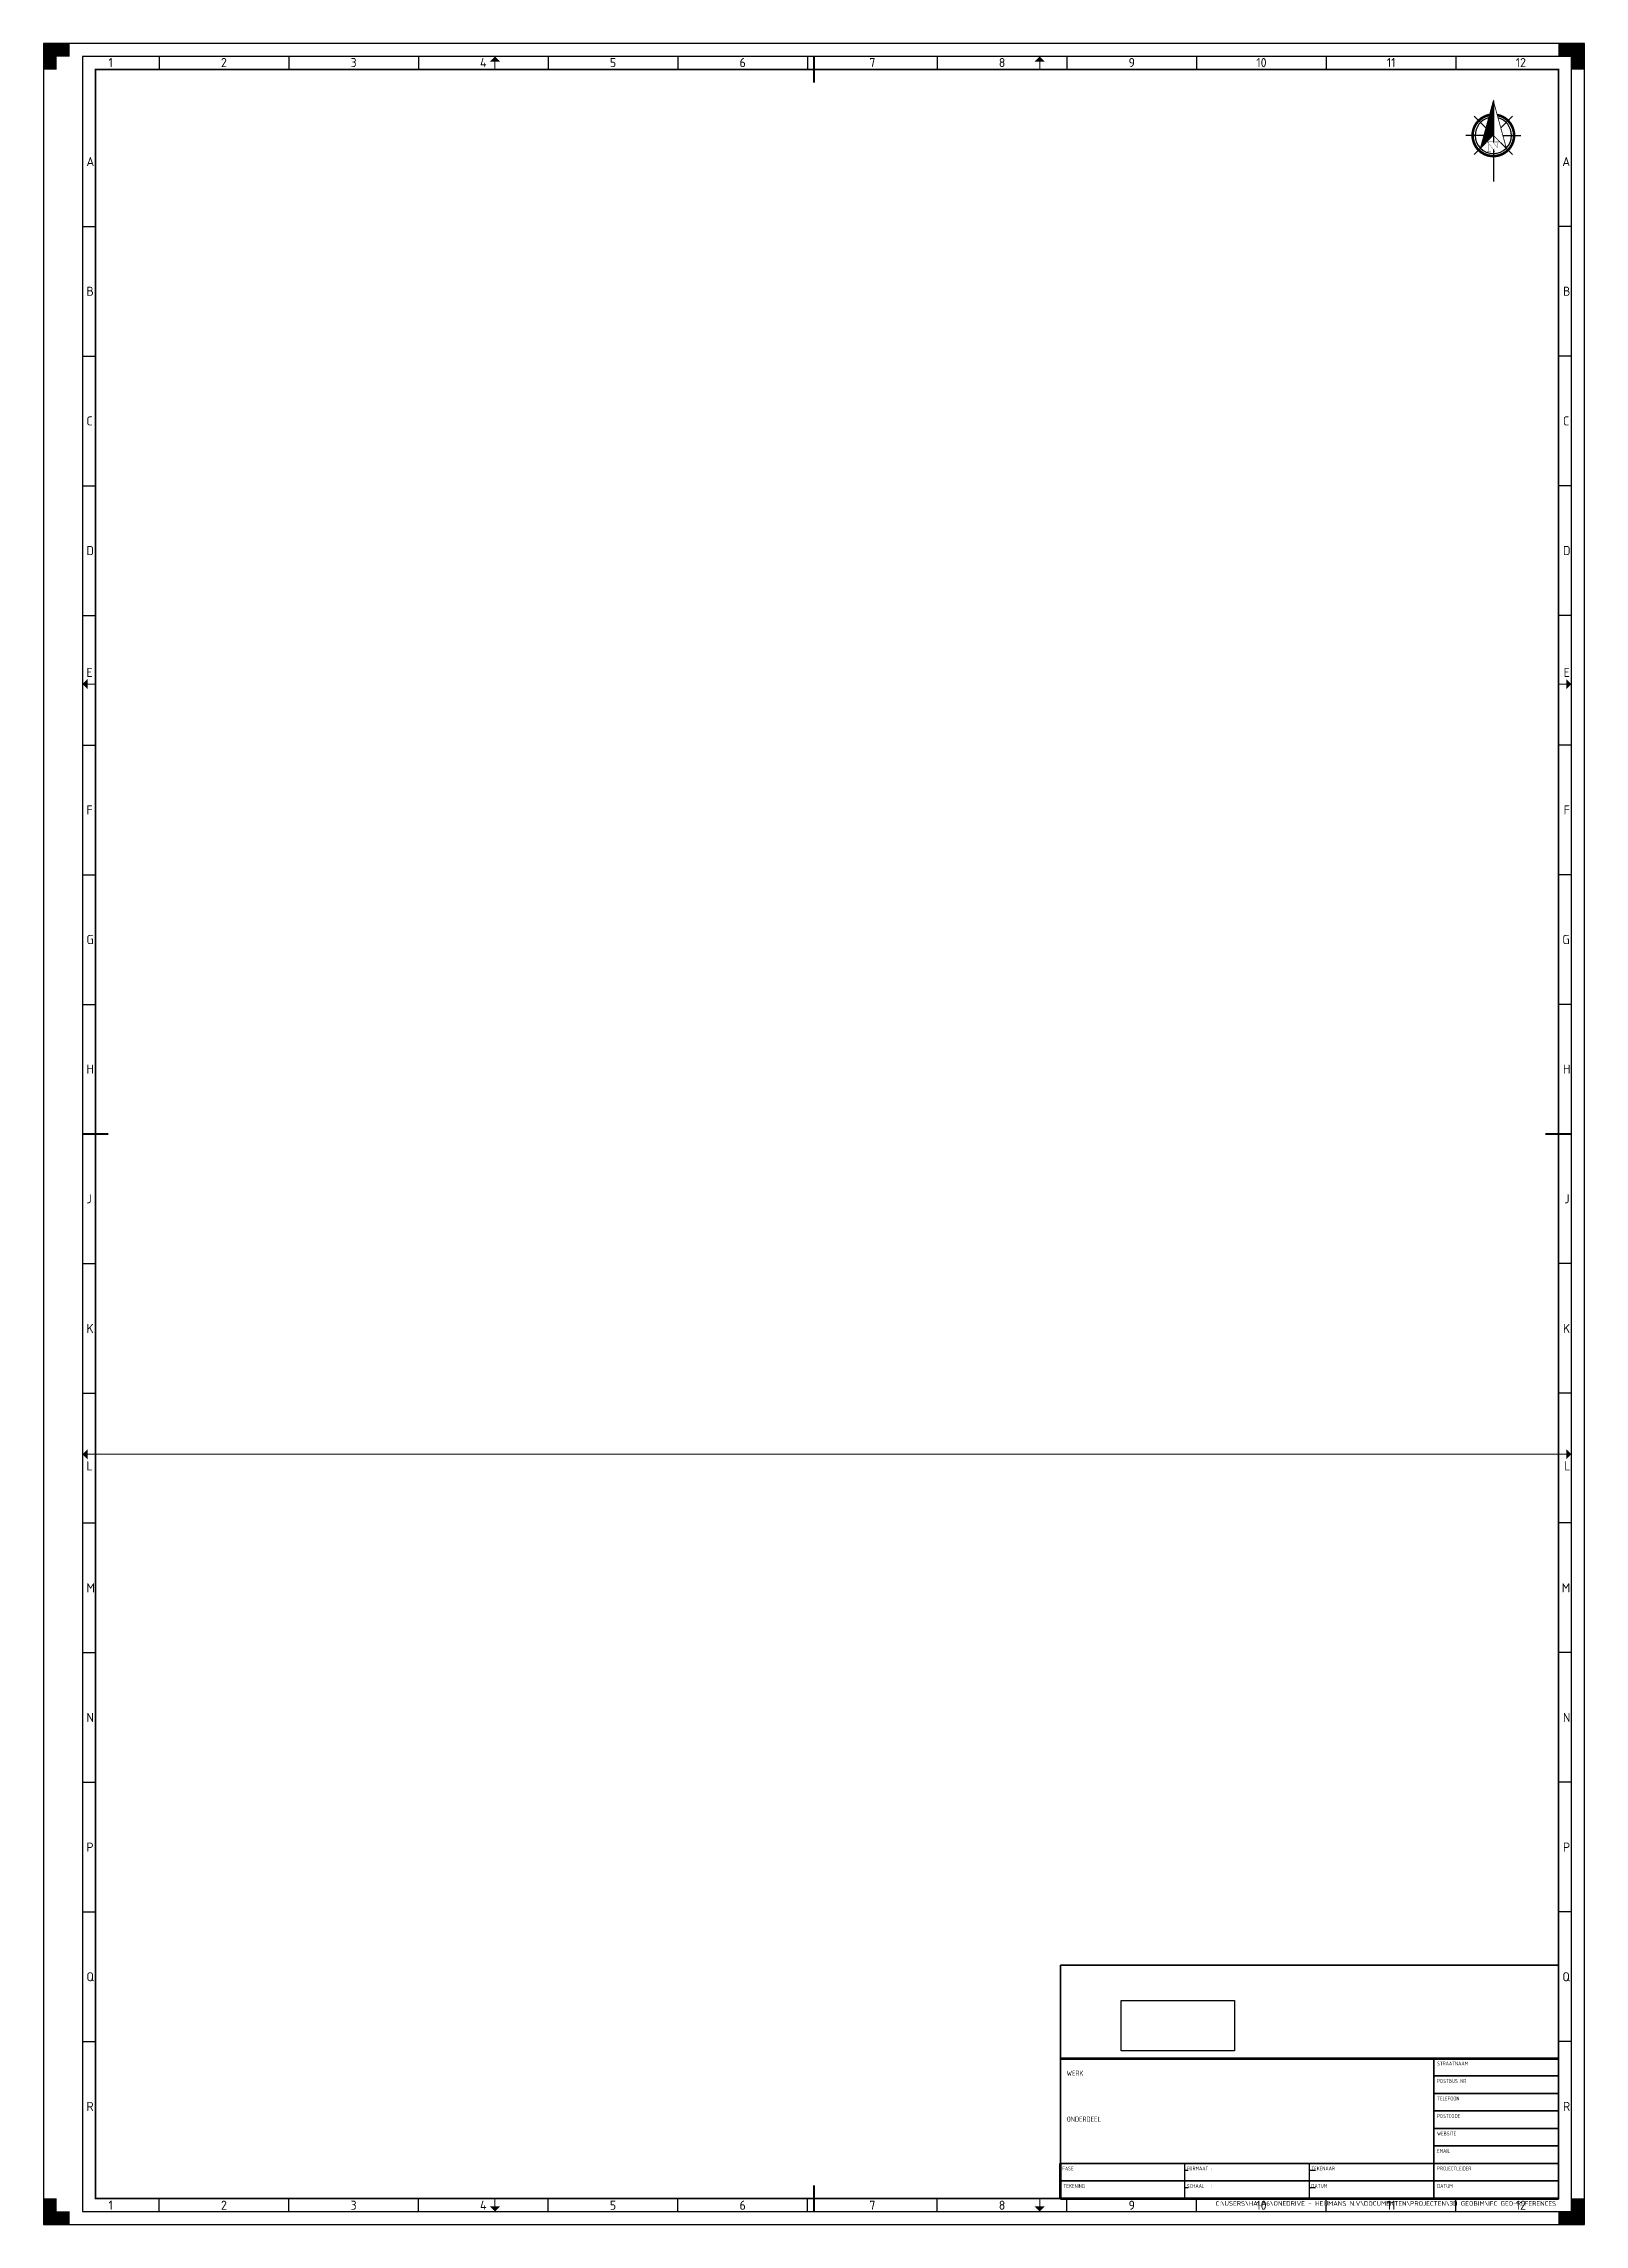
# Paper-space layout 'A1P' of a CAD drawing. Header units: metres, sheet in millimetres. Extents: x 0 to 594, y 0 to 841.
import ezdxf
from ezdxf.enums import TextEntityAlignment as Align

# ---------------------------------------------------------------- set-up
doc = ezdxf.new("R2010")
doc.units = ezdxf.units.M
doc.layers.get('0').update_dxf_attribs({"lineweight": 18})
doc.layers.add('kader', color=250, linetype='Continuous')
doc.layers.add('X-XX-AL-viewports', color=250, linetype='Continuous')
doc.layers.add('X-XX-AL-A60', color=7, linetype='Continuous', lineweight=25, true_color=0x666666)
for name, color, linetype, lineweight in [('X-XX-AL-TEKENBLAD-S', 7, 'Continuous', 25), ('X-XX-AL-TEKENBLAD_KADER-G', 7, 'Continuous', 25), ('X-XX-AL-TEKENBLAD_KADER_AFSNIJMARKERING-G', 7, 'Continuous', 25), ('X-XX-AL-TEKENBLAD_KADER_CENTERMARKERING-G', 7, 'Continuous', 25), ('X-XX-AL-TEKENBLAD_KADER_ROOSTERVERDELING-G', 7, 'Continuous', 25), ('X-XX-AL-TEKENBLAD_KADER_ROOSTERVERDELING-T35', 7, 'Continuous', 35), ('X-XX-AL-TEKENBLAD_KADER_VOUWMERK-G', 7, 'Continuous', 18), ('X-XX-AL-TEKENBLAD_TITELBLOK-G', 7, 'Continuous', 25), ('X-XX-AL-TEKENBLAD_TITELBLOK-T', 7, 'Continuous', 25)]:
    doc.layers.add(name, color=color, linetype=linetype, lineweight=lineweight)
doc.layers.add('X-XX-AL-vports', color=7, linetype='Continuous', true_color=0x222222, plot=False)
doc.styles.add('arial', font='NLCS-ISO.ttf')
doc.styles.add('NLCS-ISO', font='NLCS-ISO.ttf')
doc.styles.add('Verdana', font='NLCS-ISO.ttf')
picture_1 = doc.add_image_def('image1.png', size_in_pixel=(400, 178))

# ---------------------------------------------------------------- blocks, each defined once
blk = doc.blocks.new('*X2')
at = {"color": 0}
for p, q in [((146.36, -413.14), (147.62, -411.88)), ((146.55, -412.41), (147.62, -411.35)), ((146.75, -411.68), (147.62, -410.82)), ((146.95, -410.95), (147.62, -410.29)), ((147.15, -410.22), (147.62, -409.76)), ((147.35, -409.49), (147.62, -409.23)), ((147.55, -408.76), (147.62, -408.7)), ((143.16, -424.82), (147.62, -420.36)), ((143.36, -424.09), (147.62, -419.83)), ((143.56, -423.36), (147.62, -419.3)), ((143.76, -422.63), (147.62, -418.77)), ((143.96, -421.9), (147.62, -418.24)), ((144.16, -421.17), (147.62, -417.71)), ((144.36, -420.44), (147.62, -417.18)), ((144.56, -419.71), (147.62, -416.65)), ((144.76, -418.98), (147.62, -416.12)), ((144.96, -418.25), (147.62, -415.59)), ((145.16, -417.52), (147.62, -415.06)), ((145.36, -416.79), (147.62, -414.53)), ((145.56, -416.06), (147.62, -414)), ((145.76, -415.33), (147.62, -413.47)), ((145.96, -414.6), (147.62, -412.94)), ((146.16, -413.87), (147.62, -412.41)), ((142.76, -426.28), (147.62, -421.42)), ((142.96, -425.55), (147.62, -420.89))]:
    blk.add_line(p, q, dxfattribs=at)
blk = doc.blocks.new('Npijl12')
for p, q in [((0, 31.2), (0, 15.11)), ((-3.66, 17.83), (-10.62, 17.83)), ((-2.87, 20.7), (-7.37, 25.19)), ((2.87, 20.7), (7.37, 25.19)), ((3.66, 17.83), (10.62, 17.83)), ((-2.87, 14.95), (-7.37, 10.46)), ((0, 12.33), (0, 0)), ((2.87, 14.95), (7.37, 10.46))]:
    blk.add_line(p, q)
at = {"const_width": 1}
for points in [[(-8, 17.83, 1), (8, 17.83, 0.359415), (1.52, 25.68, 1)], [(-1.52, 25.68, 0.359415), (-8, 17.83, 1)]]:
    blk.add_lwpolyline(points, format="xyb", dxfattribs=at)
for points, const_width in [([(-5.01, 12.87), (0, 31.2), (5, 12.93), (0, 17.83), (-5.01, 12.87)], 0.3), ([(-1.55, 11.89), (-1.55, 11.83), (-1.54, 11.76), (-1.53, 11.7), (-1.52, 11.65), (-1.51, 11.61), (-1.49, 11.57), (-1.47, 11.54), (-1.45, 11.52), (-1.42, 11.51), (-1.39, 11.5), (-1.34, 11.48), (-1.29, 11.47), (-1.23, 11.46), (-1.16, 11.45), (-1.08, 11.44), (-1, 11.44), (-1, 11.29), (-2.34, 11.29), (-2.34, 11.44), (-2.3, 11.44), (-2.23, 11.44), (-2.16, 11.45), (-2.09, 11.46), (-2.04, 11.47), (-1.99, 11.48), (-1.95, 11.5), (-1.91, 11.51), (-1.88, 11.52), (-1.86, 11.54), (-1.83, 11.57), (-1.81, 11.61), (-1.8, 11.65), (-1.78, 11.7), (-1.77, 11.75), (-1.76, 11.82), (-1.76, 11.88), (-1.76, 15.16), (-2.34, 15.16), (-2.34, 15.32), (-0.16, 15.32), (1.44, 13.12), (1.44, 14.69), (1.44, 14.76), (1.43, 14.82), (1.42, 14.88), (1.41, 14.93), (1.4, 14.98), (1.38, 15.02), (1.36, 15.04), (1.34, 15.06), (1.31, 15.09), (1.27, 15.11), (1.22, 15.12), (1.17, 15.14), (1.11, 15.15), (1.04, 15.16), (0.97, 15.16), (0.89, 15.16), (0.87, 15.16), (0.87, 15.32), (2.21, 15.32), (2.21, 15.16), (2.17, 15.16), (2.09, 15.16), (2.03, 15.16), (1.97, 15.15), (1.91, 15.14), (1.86, 15.13), (1.82, 15.11), (1.78, 15.1), (1.76, 15.08), (1.74, 15.05), (1.72, 15.02), (1.7, 14.98), (1.68, 14.94), (1.67, 14.89), (1.66, 14.82), (1.66, 14.76), (1.66, 14.69), (1.66, 11.29), (0.75, 11.29), (-1.55, 14.49), (-1.55, 11.89), (-1.55, 11.89)], 0.1)]:
    blk.add_lwpolyline(points, dxfattribs=dict(const_width=const_width))
for start, end in [(105.02696, 180), (180, 0), (0, 74.97304)]:
    blk.add_arc((0, 17.83), 7, start, end)
blk.add_blockref('*X2', (-147.62, 439.72))
blk = doc.blocks.new('SAL-TEKENBLAD_A1_841X594-SO')
at = {"layer": 'X-XX-AL-TEKENBLAD_KADER_AFSNIJMARKERING-G'}
for points in [[(10, 841), (0, 841), (0, 831), (5, 831), (5, 836), (10, 836)], [(594, 831), (594, 841), (584, 841), (584, 836), (589, 836), (589, 831)], [(0, 10), (0, 0), (10, 0), (10, 5), (5, 5), (5, 10)], [(584, 0), (594, 0), (594, 10), (589, 10), (589, 5), (584, 5)]]:
    blk.add_hatch(color=256, dxfattribs=at).paths.add_polyline_path(points)
at = {"layer": 'X-XX-AL-TEKENBLAD_KADER_VOUWMERK-G'}
h = blk.add_hatch(color=256, dxfattribs=at)
h.paths.add_polyline_path([(176, 834), (174, 836), (174, 834)])
h.paths.add_polyline_path([(174, 834), (174, 836), (172, 834)])
h = blk.add_hatch(color=256, dxfattribs=at)
h.paths.add_polyline_path([(386, 834), (384, 836), (384, 834)])
h.paths.add_polyline_path([(384, 834), (384, 836), (382, 834)])
h = blk.add_hatch(color=256, dxfattribs=at)
h.paths.add_polyline_path([(17, 596), (15, 594), (17, 594)])
h.paths.add_polyline_path([(17, 594), (15, 594), (17, 592)])
h = blk.add_hatch(color=256, dxfattribs=at)
h.paths.add_polyline_path([(587, 596), (589, 594), (587, 594)])
h.paths.add_polyline_path([(587, 594), (589, 594), (587, 592)])
h = blk.add_hatch(color=256, dxfattribs=at)
h.paths.add_polyline_path([(17, 299), (15, 297), (17, 297)])
h.paths.add_polyline_path([(17, 297), (15, 297), (17, 295)])
h = blk.add_hatch(color=256, dxfattribs=at)
h.paths.add_polyline_path([(587, 299), (589, 297), (587, 297)])
h.paths.add_polyline_path([(587, 297), (589, 297), (587, 295)])
h = blk.add_hatch(color=256, dxfattribs=at)
h.paths.add_polyline_path([(176, 7), (174, 5), (174, 7)])
h.paths.add_polyline_path([(174, 7), (174, 5), (172, 7)])
h = blk.add_hatch(color=256, dxfattribs=at)
h.paths.add_polyline_path([(386, 7), (384, 5), (384, 7)])
h.paths.add_polyline_path([(384, 7), (384, 5), (382, 7)])
at = {"flags": 128}
blk.add_lwpolyline([(0, 0), (594, 0), (594, 841), (0, 841)], close=True, dxfattribs=at)
at = {"layer": 'X-XX-AL-TEKENBLAD_KADER-G'}
for p, q in [((594, 841), (0, 841)), ((0, 841), (0, 0)), ((594, 0), (594, 841)), ((0, 0), (594, 0))]:
    blk.add_line(p, q, dxfattribs=at)
at = {"layer": 'X-XX-AL-TEKENBLAD_KADER-G', "const_width": 0.7, "flags": 128}
blk.add_lwpolyline([(20, 10), (584, 10), (584, 831), (20, 831)], close=True, dxfattribs=at)
at = {"layer": 'X-XX-AL-TEKENBLAD_KADER_CENTERMARKERING-G', "const_width": 0.7, "flags": 128}
for points in [[(297, 836), (297, 826)], [(15, 420.5), (25, 420.5)], [(589, 420.5), (579, 420.5)], [(297, 5), (297, 15)]]:
    blk.add_lwpolyline(points, dxfattribs=at)
at = {"layer": 'X-XX-AL-TEKENBLAD_KADER_ROOSTERVERDELING-G'}
for p, q in [((589, 836), (15, 836)), ((15, 836), (15, 5)), ((44.5, 836), (44.5, 831)), ((94.5, 836), (94.5, 831)), ((144.5, 836), (144.5, 831)), ((194.5, 836), (194.5, 831)), ((244.5, 836), (244.5, 831)), ((294.5, 836), (294.5, 831)), ((344.5, 836), (344.5, 831)), ((394.5, 836), (394.5, 831)), ((444.5, 836), (444.5, 831)), ((494.5, 836), (494.5, 831)), ((544.5, 836), (544.5, 831)), ((589, 5), (589, 836)), ((15, 770.5), (20, 770.5)), ((589, 770.5), (584, 770.5)), ((15, 720.5), (20, 720.5)), ((589, 720.5), (584, 720.5)), ((15, 670.5), (20, 670.5)), ((589, 670.5), (584, 670.5)), ((15, 620.5), (20, 620.5)), ((589, 620.5), (584, 620.5)), ((15, 570.5), (20, 570.5)), ((589, 570.5), (584, 570.5)), ((15, 520.5), (20, 520.5)), ((589, 520.5), (584, 520.5)), ((15, 470.5), (20, 470.5)), ((589, 470.5), (584, 470.5)), ((15, 370.5), (20, 370.5)), ((589, 370.5), (584, 370.5)), ((15, 320.5), (20, 320.5)), ((589, 320.5), (584, 320.5)), ((15, 270.5), (20, 270.5)), ((589, 270.5), (584, 270.5)), ((15, 220.5), (20, 220.5)), ((589, 220.5), (584, 220.5)), ((15, 170.5), (20, 170.5)), ((589, 170.5), (584, 170.5)), ((15, 120.5), (20, 120.5)), ((589, 120.5), (584, 120.5)), ((15, 70.5), (20, 70.5)), ((589, 70.5), (584, 70.5)), ((44.5, 5), (44.5, 10)), ((94.5, 5), (94.5, 10)), ((144.5, 5), (144.5, 10)), ((194.5, 5), (194.5, 10)), ((244.5, 5), (244.5, 10)), ((294.5, 5), (294.5, 10)), ((344.5, 5), (344.5, 10)), ((394.5, 5), (394.5, 10)), ((444.5, 5), (444.5, 10)), ((494.5, 5), (494.5, 10)), ((544.5, 5), (544.5, 10)), ((15, 5), (589, 5))]:
    blk.add_line(p, q, dxfattribs=at)
at = {"layer": 'X-XX-AL-TEKENBLAD_KADER_VOUWMERK-G'}
for p, q in [((174, 831), (174, 836)), ((384, 831), (384, 836)), ((20, 594), (15, 594)), ((584, 594), (589, 594)), ((20, 297), (15, 297)), ((584, 297), (589, 297)), ((174, 10), (174, 5)), ((384, 10), (384, 5))]:
    blk.add_line(p, q, dxfattribs=at)
at = {"layer": 'X-XX-AL-TEKENBLAD_KADER_ROOSTERVERDELING-T35', "lineweight": 35, "style": 'NLCS-ISO'}
for s, p in [('1', (25.88, 830.9)), ('2', (69.5, 830.9)), ('3', (119.5, 830.9)), ('4', (169.5, 830.9)), ('5', (219.5, 830.9)), ('6', (269.5, 830.9)), ('7', (319.5, 830.9)), ('8', (369.5, 830.9)), ('9', (419.5, 830.9)), ('10', (469.5, 830.9)), ('11', (519.5, 830.9)), ('12', (569.5, 830.9)), ('1', (25.88, 4.6)), ('2', (69.5, 4.6)), ('3', (119.5, 4.6)), ('4', (169.5, 4.6)), ('5', (219.5, 4.6)), ('6', (269.5, 4.6)), ('7', (319.5, 4.6)), ('8', (369.5, 4.6)), ('9', (419.5, 4.6)), ('10', (469.5, 4.6)), ('11', (519.5, 4.6)), ('12', (569.5, 4.6))]:
    blk.add_text(s, height=3.5, dxfattribs=at).set_placement(p, align=Align.BOTTOM_CENTER)
for s, p in [('A', (16.5, 795.5)), ('A', (585.5, 795.5)), ('B', (16.5, 745.5)), ('B', (585.75, 745.5)), ('C', (16.5, 695.5)), ('C', (585.75, 695.5)), ('D', (16.5, 645.5)), ('D', (585.75, 645.5)), ('E', (16.5, 598.5)), ('E', (586, 598.5)), ('F', (16.5, 545.5)), ('F', (586, 545.5)), ('G', (16.5, 495.5)), ('G', (585.5, 495.5)), ('H', (16.5, 445.5)), ('H', (585.75, 445.5)), ('J', (16.5, 395.5)), ('J', (586.25, 395.5)), ('K', (16.5, 345.5)), ('K', (585.75, 345.5)), ('L', (16.5, 292.5)), ('L', (586.25, 292.5)), ('M', (16.5, 245.5)), ('M', (585.25, 245.5)), ('N', (16.5, 195.5)), ('N', (585.75, 195.5)), ('P', (16.5, 145.5)), ('P', (585.75, 145.5)), ('Q', (16.5, 95.5)), ('Q', (585.5, 95.5)), ('R', (16.5, 45.5)), ('R', (585.75, 45.5))]:
    blk.add_text(s, height=3.5, dxfattribs=at).set_placement(p, align=Align.MIDDLE_LEFT)
blk = doc.blocks.new('Nieuw tekenhoofd 2-6-2017')
at = {"layer": 'X-XX-AL-TEKENBLAD_TITELBLOK-G', "linetype": 'Continuous', "lineweight": 35}
for p, q in [((0, 90), (-192, 90)), ((-192, 13.5), (-192, 90)), ((0, 54), (-192, 54)), ((-192, 54), (-48, 54)), ((-48, 0), (-48, 54)), ((-48, 47.25), (0, 47.25)), ((-48, 40.5), (0, 40.5)), ((-48, 33.75), (0, 33.75)), ((-48, 27), (0, 27)), ((-48, 20.25), (0, 20.25)), ((-192, 13.5), (0, 13.5)), ((-192, 6.75), (0, 6.75))]:
    blk.add_line(p, q, dxfattribs=at)
at = {"layer": 'X-XX-AL-TEKENBLAD_TITELBLOK-G', "linetype": 'Continuous', "lineweight": 70}
for p, q in [((-192, 54), (0, 54)), ((-192, 0), (-192, 13.5)), ((-192, 0), (0, 0))]:
    blk.add_line(p, q, dxfattribs=at)
at = {"layer": 'X-XX-AL-TEKENBLAD_TITELBLOK-G', "linetype": 'Continuous'}
for p, q in [((-48, 27), (0, 27)), ((-144, 0), (-144, 13.5)), ((-96, 0), (-96, 13.5))]:
    blk.add_line(p, q, dxfattribs=at)
at = {"layer": 'X-XX-AL-viewports'}
for points in [[(-192, 54), (-192, 90)], [(0, 90), (0, 0)], [(-192, 13.5), (-192, 54)], [(-48, 18), (-48, 9)], [(-142.8, 10.8), (-144, 10.8)], [(-93.6, 10.81), (-96, 10.81)], [(-142.8, 4.05), (-144, 4.05)], [(-93.6, 4.06), (-96, 4.06)]]:
    blk.add_lwpolyline(points, dxfattribs=at)
at = {"layer": 'X-XX-AL-TEKENBLAD_TITELBLOK-T', "linetype": 'Continuous', "style": 'arial', "width": 0.8}
for s, height, p in [('STRAATNAAM', 1.5, (-46.8, 51.3)), ('WERK', 2, (-189.6, 47.3)), ('POSTBUS NR', 1.5, (-46.8, 44.55)), ('TELEFOON', 1.5, (-46.8, 37.8)), ('ONDERDEEL', 2, (-189.6, 29.58)), ('WEBSITE', 1.5, (-46.8, 24.3)), ('POSTCODE', 1.5, (-46.8, 31.05)), ('EMAIL', 1.5, (-46.8, 17.55)), ('FASE ', 1.5, (-191.27, 10.81)), ('FORMAAT :', 1.5, (-143.27, 10.81)), ('TEKENAAR', 1.5, (-95.27, 10.81)), ('PROJECTLEIDER', 1.5, (-46.8, 10.8)), ('TEKENING', 1.5, (-190.8, 4.05)), ('SCHAAL   :', 1.5, (-143.27, 4.06)), ('DATUM', 1.5, (-95.27, 4.06)), ('DATUM', 1.5, (-46.8, 4.05))]:
    blk.add_text(s, height=height, dxfattribs=at).set_placement(p)
at = {"layer": 'X-XX-AL-TEKENBLAD_TITELBLOK-T', "insert": (-0.89, -1.92), "char_height": 1.8, "attachment_point": 6, "style": 'arial'}
blk.add_mtext('C:\\\\USERS\\\\HALA6\\\\ONEDRIVE - HEIJMANS N.V\\\\DOCUMENTEN\\\\PROJECTEN\\\\3D GEOBIM\\\\IFC GEO-REFERENCES', dxfattribs=at)
at = {"layer": 'X-XX-AL-viewports', "style": 'Verdana'}
for tag, p, height in [('PROJECT-LABEL', (-167.91, 45.25), 5), ('PROJECT-LABEL2', (-167.91, 36.89), 5), ('ONDERDEEL_1', (-167.91, 29.58), 4), ('ONDERDEEL_2', (-167.91, 22.89), 4), ('ONDERDEEL_3', (-167.91, 16.21), 4), ('FASE', (-174.48, 8.55), 3), ('FORMAAT', (-131.83, 8.55), 3), ('TEKENAAR', (-83.33, 8.55), 3), ('PROJECTLEIDER', (-30.82, 8.55), 3), ('TEKENING-NR', (-174.48, 1.8), 3), ('SCHAAL', (-131.83, 1.8), 3), ('DATUM', (-83.33, 1.8), 3), ('DAUM?', (-30.82, 1.8), 3)]:
    blk.add_attdef(tag, p, '', height=height, dxfattribs=at)
image = blk.add_image(picture_1, insert=(-168.59, 56.88), size_in_units=(43.7, 19.45))
image.dxf.flags = 7

psp = doc.layouts.new('A1P')

# ---------------------------------------------------------------- block references
at = {"layer": 'kader'}
psp.add_blockref('Npijl12', (558.93, 787.72), dxfattribs=at)
at = {"layer": 'X-XX-AL-A60'}
psp.add_blockref('Nieuw tekenhoofd 2-6-2017', (584.03, 9.93), dxfattribs=at)
at = {"layer": 'X-XX-AL-TEKENBLAD-S'}
psp.add_blockref('SAL-TEKENBLAD_A1_841X594-SO', (0.03, -0.07), dxfattribs=at)

# ---------------------------------------------------------------- viewports
at = {"layer": 'X-XX-AL-vports'}
psp.add_viewport(center=(302.03, 563.93), size=(564, 534), view_center_point=(116175.77, 501450.63), view_height=699.6804, dxfattribs=at)

doc.saveas('drawing.dxf')
